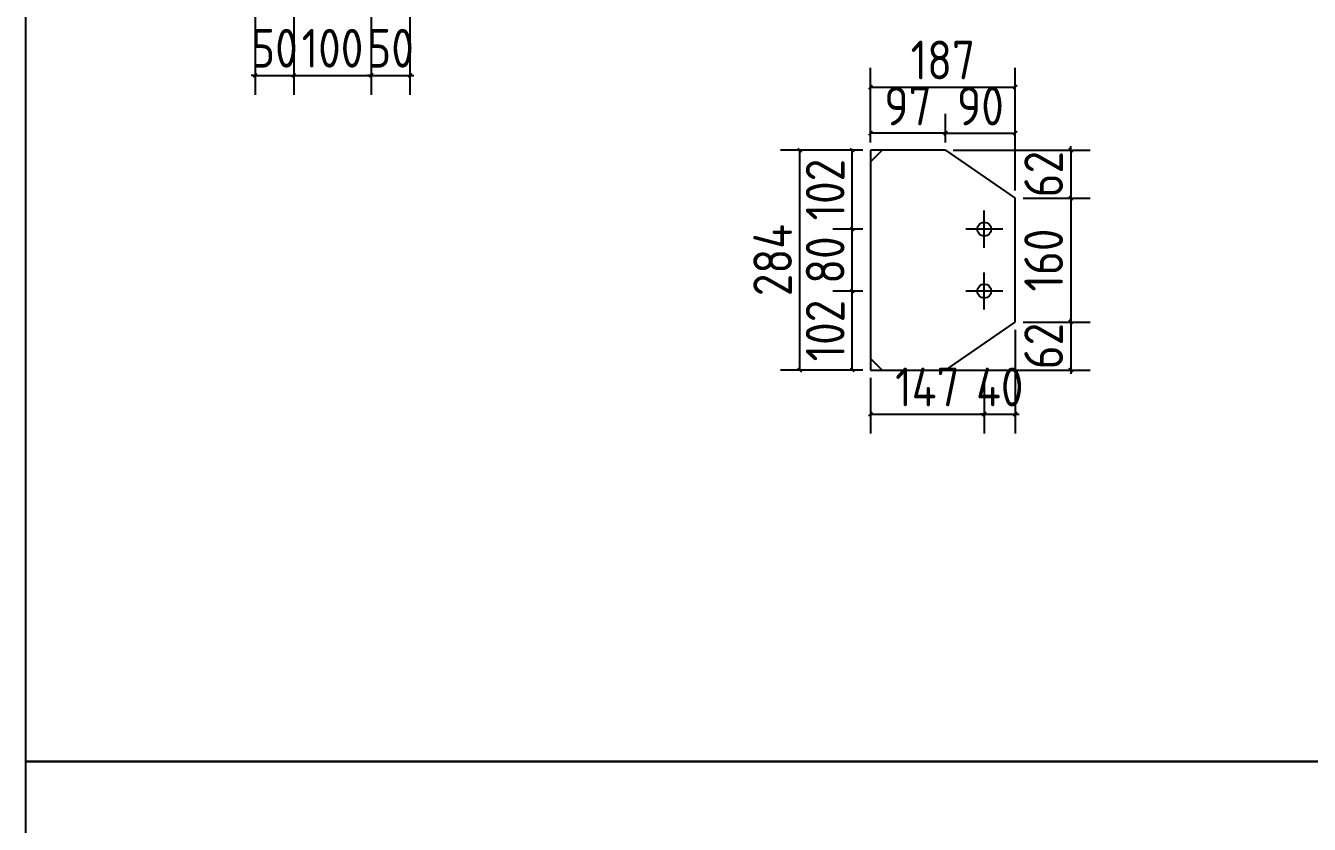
# Model space of a CAD drawing. Extents: x 533809 to 747315, y -17138 to 180511.
# Drawn here: x 664149 to 667465, y 138100 to 140162 of the extents above; entities that cross this region are included whole.
import ezdxf

# ---------------------------------------------------------------- set-up
doc = ezdxf.new("R2010")
doc.units = 0
doc.header["$LTSCALE"] = 1000
doc.header["$MEASUREMENT"] = 0
doc.styles.get("Standard").update_dxf_attribs({"font": 'gbenor.shx', "bigfont": 'gbcbig.shx'})
doc.dimstyles.get("Standard").update_dxf_attribs({"dimscale": 100, "dimtxt": 3.5, "dimasz": 1, "dimexe": 2.5, "dimexo": 3, "dimgap": 1.5, "dimtad": 1, "dimdec": 0, "dimzin": 0, "dimdsep": 46, "dimtxsty": 'Standard', "dimblk": 'ARCHTICK', "dimcen": 0.09, "dimadec": 0, "dimazin": 0, "dimtfac": 1, "dimtdec": 0, "dimtix": 1, "dimtmove": 2, "dimatfit": 3, "dimfxl": 1, "dimtolj": 1, "dimtzin": 0, "dimarcsym": 0})

# ---------------------------------------------------------------- blocks, each defined once
blk = doc.blocks.new('_ArchTick')
at = {"color": 0, "linetype": 'ByBlock', "const_width": 0.4}
blk.add_lwpolyline([(-0.5, -0.5), (0.5, 0.5)], dxfattribs=at)
blk = doc.blocks.new('*D976')
at = {"color": 3, "lineweight": -2}
for p, q in [((664741.7, 140196.1), (664741.7, 139984)), ((664841.7, 140196.1), (664841.7, 139984)), ((664741.7, 140034), (664731.7, 140034)), ((664741.7, 140034), (664841.7, 140034)), ((664841.7, 140034), (664851.7, 140034))]:
    blk.add_line(p, q, dxfattribs=at)
at = {"layer": 'Defpoints', "color": 0}
for p in [(664741.7, 140216.1), (664841.7, 140216.1), (664841.7, 140034)]:
    blk.add_point(p, dxfattribs=at)
at = {"color": 3, "lineweight": -2, "xscale": 10, "yscale": 10, "zscale": 10}
blk.add_blockref('_ArchTick', (664741.7, 140034), dxfattribs=at)
at = {"color": 3, "lineweight": -2, "xscale": 10, "yscale": 10, "zscale": 10, "rotation": 180}
blk.add_blockref('_ArchTick', (664841.7, 140034), dxfattribs=at)
at = {"color": 0, "insert": (664791.7, 140104), "char_height": 100, "attachment_point": 5}
blk.add_mtext('\\A1;50', dxfattribs=at)
blk = doc.blocks.new('*D977')
at = {"color": 3, "lineweight": -2}
for p, q in [((664841.7, 140196.1), (664841.7, 139984)), ((665041.7, 140196.1), (665041.7, 139984)), ((664841.7, 140034), (665041.7, 140034))]:
    blk.add_line(p, q, dxfattribs=at)
at = {"layer": 'Defpoints', "color": 0}
for p in [(664841.7, 140216.1), (665041.7, 140216.1), (665041.7, 140034)]:
    blk.add_point(p, dxfattribs=at)
at = {"color": 3, "lineweight": -2, "xscale": 10, "yscale": 10, "zscale": 10, "rotation": 180}
blk.add_blockref('_ArchTick', (664841.7, 140034), dxfattribs=at)
at = {"color": 3, "lineweight": -2, "xscale": 10, "yscale": 10, "zscale": 10}
blk.add_blockref('_ArchTick', (665041.7, 140034), dxfattribs=at)
at = {"color": 0, "insert": (664941.7, 140104), "char_height": 100, "attachment_point": 5}
blk.add_mtext('\\A1;100', dxfattribs=at)
blk = doc.blocks.new('*D1014')
at = {"color": 3, "lineweight": -2}
for p, q in [((665041.7, 140196.1), (665041.7, 139984)), ((665141.7, 140196.1), (665141.7, 139984)), ((665041.7, 140034), (665031.7, 140034)), ((665041.7, 140034), (665141.7, 140034)), ((665141.7, 140034), (665151.7, 140034))]:
    blk.add_line(p, q, dxfattribs=at)
at = {"layer": 'Defpoints', "color": 0}
for p in [(665041.7, 140216.1), (665141.7, 140216.1), (665141.7, 140034)]:
    blk.add_point(p, dxfattribs=at)
at = {"color": 3, "lineweight": -2, "xscale": 10, "yscale": 10, "zscale": 10}
blk.add_blockref('_ArchTick', (665041.7, 140034), dxfattribs=at)
at = {"color": 3, "lineweight": -2, "xscale": 10, "yscale": 10, "zscale": 10, "rotation": 180}
blk.add_blockref('_ArchTick', (665141.7, 140034), dxfattribs=at)
at = {"color": 0, "insert": (665091.7, 140104), "char_height": 100, "attachment_point": 5}
blk.add_mtext('\\A1;50', dxfattribs=at)
blk = doc.blocks.new('*D1126')
at = {"color": 3, "lineweight": -2}
for p, q in [((666311.4, 139476.9), (666234.4, 139476.9)), ((666284.4, 139272.9), (666284.4, 139476.9)), ((666311.4, 139272.9), (666234.4, 139272.9))]:
    blk.add_line(p, q, dxfattribs=at)
at = {"layer": 'Defpoints', "color": 0}
for p in [(666284.4, 139476.9), (666331.4, 139476.9), (666331.4, 139272.9)]:
    blk.add_point(p, dxfattribs=at)
at = {"color": 3, "lineweight": -2, "xscale": 10, "yscale": 10, "zscale": 10}
for p, rotation in [((666284.4, 139476.9), 90), ((666284.4, 139272.9), 270)]:
    blk.add_blockref('_ArchTick', p, dxfattribs=dict(at, rotation=rotation))
at = {"color": 0, "insert": (666214.4, 139374.9), "char_height": 100, "attachment_point": 5, "rotation": 90}
blk.add_mtext('\\A1;102', dxfattribs=at)
blk = doc.blocks.new('*D1122')
at = {"color": 3, "lineweight": -2}
for p, q in [((666311.4, 139636.9), (666234.4, 139636.9)), ((666284.4, 139476.9), (666284.4, 139636.9)), ((666311.4, 139476.9), (666234.4, 139476.9))]:
    blk.add_line(p, q, dxfattribs=at)
at = {"layer": 'Defpoints', "color": 0}
for p in [(666284.4, 139636.9), (666331.4, 139636.9), (666331.4, 139476.9)]:
    blk.add_point(p, dxfattribs=at)
at = {"color": 3, "lineweight": -2, "xscale": 10, "yscale": 10, "zscale": 10}
for p, rotation in [((666284.4, 139636.9), 90), ((666284.4, 139476.9), 270)]:
    blk.add_blockref('_ArchTick', p, dxfattribs=dict(at, rotation=rotation))
at = {"color": 0, "insert": (666214.4, 139556.9), "char_height": 100, "attachment_point": 5, "rotation": 90}
blk.add_mtext('\\A1;80', dxfattribs=at)
blk = doc.blocks.new('*D1127')
at = {"color": 3, "lineweight": -2}
for p, q in [((666311.4, 139840.9), (666234.4, 139840.9)), ((666284.4, 139636.9), (666284.4, 139840.9)), ((666311.4, 139636.9), (666234.4, 139636.9))]:
    blk.add_line(p, q, dxfattribs=at)
at = {"layer": 'Defpoints', "color": 0}
for p in [(666284.4, 139840.9), (666331.4, 139840.9), (666331.4, 139636.9)]:
    blk.add_point(p, dxfattribs=at)
at = {"color": 3, "lineweight": -2, "xscale": 10, "yscale": 10, "zscale": 10}
for p, rotation in [((666284.4, 139840.9), 90), ((666284.4, 139636.9), 270)]:
    blk.add_blockref('_ArchTick', p, dxfattribs=dict(at, rotation=rotation))
at = {"color": 0, "insert": (666214.4, 139738.9), "char_height": 100, "attachment_point": 5, "rotation": 90}
blk.add_mtext('\\A1;102', dxfattribs=at)
blk = doc.blocks.new('*D1123')
at = {"color": 3, "lineweight": -2}
for p, q in [((666331.4, 139252.9), (666331.4, 139109.2)), ((666625.4, 139252.9), (666625.4, 139109.2)), ((666331.4, 139159.2), (666625.4, 139159.2))]:
    blk.add_line(p, q, dxfattribs=at)
at = {"layer": 'Defpoints', "color": 0}
for p in [(666331.4, 139272.9), (666625.4, 139272.9), (666625.4, 139159.2)]:
    blk.add_point(p, dxfattribs=at)
at = {"color": 3, "lineweight": -2, "xscale": 10, "yscale": 10, "zscale": 10, "rotation": 180}
blk.add_blockref('_ArchTick', (666331.4, 139159.2), dxfattribs=at)
at = {"color": 3, "lineweight": -2, "xscale": 10, "yscale": 10, "zscale": 10}
blk.add_blockref('_ArchTick', (666625.4, 139159.2), dxfattribs=at)
at = {"color": 0, "insert": (666478.4, 139229.2), "char_height": 100, "attachment_point": 5}
blk.add_mtext('\\A1;147', dxfattribs=at)
blk = doc.blocks.new('*D1124')
at = {"color": 3, "lineweight": -2}
for p, q in [((666705.4, 139376.9), (666705.4, 139109.2)), ((666625.4, 139252.9), (666625.4, 139109.2)), ((666625.4, 139159.2), (666615.4, 139159.2)), ((666625.4, 139159.2), (666705.4, 139159.2)), ((666705.4, 139159.2), (666715.4, 139159.2))]:
    blk.add_line(p, q, dxfattribs=at)
at = {"layer": 'Defpoints', "color": 0}
for p in [(666705.4, 139396.9), (666625.4, 139272.9), (666705.4, 139159.2)]:
    blk.add_point(p, dxfattribs=at)
at = {"color": 3, "lineweight": -2, "xscale": 10, "yscale": 10, "zscale": 10}
blk.add_blockref('_ArchTick', (666625.4, 139159.2), dxfattribs=at)
at = {"color": 3, "lineweight": -2, "xscale": 10, "yscale": 10, "zscale": 10, "rotation": 180}
blk.add_blockref('_ArchTick', (666705.4, 139159.2), dxfattribs=at)
at = {"color": 0, "insert": (666665.4, 139229.2), "char_height": 100, "attachment_point": 5}
blk.add_mtext('\\A1;40', dxfattribs=at)
blk = doc.blocks.new('*D1128')
at = {"color": 3, "lineweight": -2}
for p, q in [((666331.4, 139860.9), (666331.4, 139934.8)), ((666525.4, 139860.9), (666525.4, 139934.8)), ((666525.4, 139884.8), (666331.4, 139884.8))]:
    blk.add_line(p, q, dxfattribs=at)
at = {"layer": 'Defpoints', "color": 0}
for p in [(666331.4, 139884.8), (666331.4, 139840.9), (666525.4, 139840.9)]:
    blk.add_point(p, dxfattribs=at)
at = {"color": 3, "lineweight": -2, "xscale": 10, "yscale": 10, "zscale": 10, "rotation": 180}
blk.add_blockref('_ArchTick', (666331.4, 139884.8), dxfattribs=at)
at = {"color": 3, "lineweight": -2, "xscale": 10, "yscale": 10, "zscale": 10}
blk.add_blockref('_ArchTick', (666525.4, 139884.8), dxfattribs=at)
at = {"color": 0, "insert": (666428.4, 139954.8), "char_height": 100, "attachment_point": 5}
blk.add_mtext('\\A1;97', dxfattribs=at)
blk = doc.blocks.new('*D1129')
at = {"color": 3, "lineweight": -2}
for p, q in [((666311.4, 139840.9), (666098.7, 139840.9)), ((666148.7, 139272.9), (666148.7, 139840.9)), ((666311.4, 139272.9), (666098.7, 139272.9))]:
    blk.add_line(p, q, dxfattribs=at)
at = {"layer": 'Defpoints', "color": 0}
for p in [(666148.7, 139840.9), (666331.4, 139840.9), (666331.4, 139272.9)]:
    blk.add_point(p, dxfattribs=at)
at = {"color": 3, "lineweight": -2, "xscale": 10, "yscale": 10, "zscale": 10}
for p, rotation in [((666148.7, 139840.9), 90), ((666148.7, 139272.9), 270)]:
    blk.add_blockref('_ArchTick', p, dxfattribs=dict(at, rotation=rotation))
at = {"color": 0, "insert": (666078.7, 139556.9), "char_height": 100, "attachment_point": 5, "rotation": 90}
blk.add_mtext('\\A1;284', dxfattribs=at)
blk = doc.blocks.new('*D1130')
at = {"color": 3, "lineweight": -2}
for p, q in [((666525.4, 139860.9), (666525.4, 139934.8)), ((666705.4, 139736.9), (666705.4, 139934.8)), ((666525.4, 139884.8), (666705.4, 139884.8))]:
    blk.add_line(p, q, dxfattribs=at)
at = {"layer": 'Defpoints', "color": 0}
for p in [(666705.4, 139884.8), (666525.4, 139840.9), (666705.4, 139716.9)]:
    blk.add_point(p, dxfattribs=at)
at = {"color": 3, "lineweight": -2, "xscale": 10, "yscale": 10, "zscale": 10, "rotation": 180}
blk.add_blockref('_ArchTick', (666525.4, 139884.8), dxfattribs=at)
at = {"color": 3, "lineweight": -2, "xscale": 10, "yscale": 10, "zscale": 10}
blk.add_blockref('_ArchTick', (666705.4, 139884.8), dxfattribs=at)
at = {"color": 0, "insert": (666615.4, 139954.8), "char_height": 100, "attachment_point": 5}
blk.add_mtext('\\A1;90', dxfattribs=at)
blk = doc.blocks.new('*D1131')
at = {"color": 3, "lineweight": -2}
for p, q in [((666545.4, 139840.9), (666898.7, 139840.9)), ((666848.7, 139840.9), (666848.7, 139850.9)), ((666848.7, 139840.9), (666848.7, 139716.9)), ((666725.4, 139716.9), (666898.7, 139716.9)), ((666848.7, 139716.9), (666848.7, 139706.9))]:
    blk.add_line(p, q, dxfattribs=at)
at = {"layer": 'Defpoints', "color": 0}
for p in [(666525.4, 139840.9), (666705.4, 139716.9), (666848.7, 139716.9)]:
    blk.add_point(p, dxfattribs=at)
at = {"color": 3, "lineweight": -2, "xscale": 10, "yscale": 10, "zscale": 10}
for p, rotation in [((666848.7, 139840.9), 270), ((666848.7, 139716.9), 90)]:
    blk.add_blockref('_ArchTick', p, dxfattribs=dict(at, rotation=rotation))
at = {"color": 0, "insert": (666778.7, 139778.9), "char_height": 100, "attachment_point": 5, "rotation": 90}
blk.add_mtext('\\A1;62', dxfattribs=at)
blk = doc.blocks.new('*D1132')
at = {"color": 3, "lineweight": -2}
for p, q in [((666725.4, 139716.9), (666898.7, 139716.9)), ((666848.7, 139716.9), (666848.7, 139396.9)), ((666725.4, 139396.9), (666898.7, 139396.9))]:
    blk.add_line(p, q, dxfattribs=at)
at = {"layer": 'Defpoints', "color": 0}
for p in [(666705.4, 139716.9), (666705.4, 139396.9), (666848.7, 139396.9)]:
    blk.add_point(p, dxfattribs=at)
at = {"color": 3, "lineweight": -2, "xscale": 10, "yscale": 10, "zscale": 10}
for p, rotation in [((666848.7, 139716.9), 90), ((666848.7, 139396.9), 270)]:
    blk.add_blockref('_ArchTick', p, dxfattribs=dict(at, rotation=rotation))
at = {"color": 0, "insert": (666778.7, 139556.9), "char_height": 100, "attachment_point": 5, "rotation": 90}
blk.add_mtext('\\A1;160', dxfattribs=at)
blk = doc.blocks.new('*D1133')
at = {"color": 3, "lineweight": -2}
for p, q in [((666848.7, 139396.9), (666848.7, 139406.9)), ((666725.4, 139396.9), (666898.7, 139396.9)), ((666848.7, 139396.9), (666848.7, 139272.9)), ((666545.4, 139272.9), (666898.7, 139272.9)), ((666848.7, 139272.9), (666848.7, 139262.9))]:
    blk.add_line(p, q, dxfattribs=at)
at = {"layer": 'Defpoints', "color": 0}
for p in [(666705.4, 139396.9), (666525.4, 139272.9), (666848.7, 139272.9)]:
    blk.add_point(p, dxfattribs=at)
at = {"color": 3, "lineweight": -2, "xscale": 10, "yscale": 10, "zscale": 10}
for p, rotation in [((666848.7, 139396.9), 270), ((666848.7, 139272.9), 90)]:
    blk.add_blockref('_ArchTick', p, dxfattribs=dict(at, rotation=rotation))
at = {"color": 0, "insert": (666778.7, 139334.9), "char_height": 100, "attachment_point": 5, "rotation": 90}
blk.add_mtext('\\A1;62', dxfattribs=at)
blk = doc.blocks.new('*D1125')
at = {"color": 3, "lineweight": -2}
for p, q in [((666331.4, 139860.9), (666331.4, 140053.6)), ((666705.4, 139736.9), (666705.4, 140053.6)), ((666331.4, 140003.6), (666705.4, 140003.6))]:
    blk.add_line(p, q, dxfattribs=at)
at = {"layer": 'Defpoints', "color": 0}
for p in [(666705.4, 140003.6), (666331.4, 139840.9), (666705.4, 139716.9)]:
    blk.add_point(p, dxfattribs=at)
at = {"color": 3, "lineweight": -2, "xscale": 10, "yscale": 10, "zscale": 10, "rotation": 180}
blk.add_blockref('_ArchTick', (666331.4, 140003.6), dxfattribs=at)
at = {"color": 3, "lineweight": -2, "xscale": 10, "yscale": 10, "zscale": 10}
blk.add_blockref('_ArchTick', (666705.4, 140003.6), dxfattribs=at)
at = {"color": 0, "insert": (666518.4, 140073.6), "char_height": 100, "attachment_point": 5}
blk.add_mtext('\\A1;187', dxfattribs=at)
blk = doc.blocks.new('*D1285')
at = {"color": 3, "lineweight": -2}
for p, q in [((666311.4, 139476.9), (666234.4, 139476.9)), ((666284.4, 139272.9), (666284.4, 139476.9)), ((666311.4, 139272.9), (666234.4, 139272.9))]:
    blk.add_line(p, q, dxfattribs=at)
at = {"layer": 'Defpoints', "color": 0}
for p in [(666284.4, 139476.9), (666331.4, 139476.9), (666331.4, 139272.9)]:
    blk.add_point(p, dxfattribs=at)
at = {"color": 3, "lineweight": -2, "xscale": 10, "yscale": 10, "zscale": 10}
for p, rotation in [((666284.4, 139476.9), 90), ((666284.4, 139272.9), 270)]:
    blk.add_blockref('_ArchTick', p, dxfattribs=dict(at, rotation=rotation))
at = {"color": 0, "insert": (666214.4, 139374.9), "char_height": 100, "attachment_point": 5, "rotation": 90}
blk.add_mtext('\\A1;102', dxfattribs=at)
blk = doc.blocks.new('*D1281')
at = {"color": 3, "lineweight": -2}
for p, q in [((666311.4, 139636.9), (666234.4, 139636.9)), ((666284.4, 139476.9), (666284.4, 139636.9)), ((666311.4, 139476.9), (666234.4, 139476.9))]:
    blk.add_line(p, q, dxfattribs=at)
at = {"layer": 'Defpoints', "color": 0}
for p in [(666284.4, 139636.9), (666331.4, 139636.9), (666331.4, 139476.9)]:
    blk.add_point(p, dxfattribs=at)
at = {"color": 3, "lineweight": -2, "xscale": 10, "yscale": 10, "zscale": 10}
for p, rotation in [((666284.4, 139636.9), 90), ((666284.4, 139476.9), 270)]:
    blk.add_blockref('_ArchTick', p, dxfattribs=dict(at, rotation=rotation))
at = {"color": 0, "insert": (666214.4, 139556.9), "char_height": 100, "attachment_point": 5, "rotation": 90}
blk.add_mtext('\\A1;80', dxfattribs=at)
blk = doc.blocks.new('*D1286')
at = {"color": 3, "lineweight": -2}
for p, q in [((666311.4, 139840.9), (666234.4, 139840.9)), ((666284.4, 139636.9), (666284.4, 139840.9)), ((666311.4, 139636.9), (666234.4, 139636.9))]:
    blk.add_line(p, q, dxfattribs=at)
at = {"layer": 'Defpoints', "color": 0}
for p in [(666284.4, 139840.9), (666331.4, 139840.9), (666331.4, 139636.9)]:
    blk.add_point(p, dxfattribs=at)
at = {"color": 3, "lineweight": -2, "xscale": 10, "yscale": 10, "zscale": 10}
for p, rotation in [((666284.4, 139840.9), 90), ((666284.4, 139636.9), 270)]:
    blk.add_blockref('_ArchTick', p, dxfattribs=dict(at, rotation=rotation))
at = {"color": 0, "insert": (666214.4, 139738.9), "char_height": 100, "attachment_point": 5, "rotation": 90}
blk.add_mtext('\\A1;102', dxfattribs=at)
blk = doc.blocks.new('*D1282')
at = {"color": 3, "lineweight": -2}
for p, q in [((666331.4, 139252.9), (666331.4, 139109.2)), ((666625.4, 139252.9), (666625.4, 139109.2)), ((666331.4, 139159.2), (666625.4, 139159.2))]:
    blk.add_line(p, q, dxfattribs=at)
at = {"layer": 'Defpoints', "color": 0}
for p in [(666331.4, 139272.9), (666625.4, 139272.9), (666625.4, 139159.2)]:
    blk.add_point(p, dxfattribs=at)
at = {"color": 3, "lineweight": -2, "xscale": 10, "yscale": 10, "zscale": 10, "rotation": 180}
blk.add_blockref('_ArchTick', (666331.4, 139159.2), dxfattribs=at)
at = {"color": 3, "lineweight": -2, "xscale": 10, "yscale": 10, "zscale": 10}
blk.add_blockref('_ArchTick', (666625.4, 139159.2), dxfattribs=at)
at = {"color": 0, "insert": (666478.4, 139229.2), "char_height": 100, "attachment_point": 5}
blk.add_mtext('\\A1;147', dxfattribs=at)
blk = doc.blocks.new('*D1283')
at = {"color": 3, "lineweight": -2}
for p, q in [((666705.4, 139376.9), (666705.4, 139109.2)), ((666625.4, 139252.9), (666625.4, 139109.2)), ((666625.4, 139159.2), (666615.4, 139159.2)), ((666625.4, 139159.2), (666705.4, 139159.2)), ((666705.4, 139159.2), (666715.4, 139159.2))]:
    blk.add_line(p, q, dxfattribs=at)
at = {"layer": 'Defpoints', "color": 0}
for p in [(666705.4, 139396.9), (666625.4, 139272.9), (666705.4, 139159.2)]:
    blk.add_point(p, dxfattribs=at)
at = {"color": 3, "lineweight": -2, "xscale": 10, "yscale": 10, "zscale": 10}
blk.add_blockref('_ArchTick', (666625.4, 139159.2), dxfattribs=at)
at = {"color": 3, "lineweight": -2, "xscale": 10, "yscale": 10, "zscale": 10, "rotation": 180}
blk.add_blockref('_ArchTick', (666705.4, 139159.2), dxfattribs=at)
at = {"color": 0, "insert": (666665.4, 139229.2), "char_height": 100, "attachment_point": 5}
blk.add_mtext('\\A1;40', dxfattribs=at)
blk = doc.blocks.new('*D1287')
at = {"color": 3, "lineweight": -2}
for p, q in [((666331.4, 139860.9), (666331.4, 139934.8)), ((666525.4, 139860.9), (666525.4, 139934.8)), ((666525.4, 139884.8), (666331.4, 139884.8))]:
    blk.add_line(p, q, dxfattribs=at)
at = {"layer": 'Defpoints', "color": 0}
for p in [(666331.4, 139884.8), (666331.4, 139840.9), (666525.4, 139840.9)]:
    blk.add_point(p, dxfattribs=at)
at = {"color": 3, "lineweight": -2, "xscale": 10, "yscale": 10, "zscale": 10, "rotation": 180}
blk.add_blockref('_ArchTick', (666331.4, 139884.8), dxfattribs=at)
at = {"color": 3, "lineweight": -2, "xscale": 10, "yscale": 10, "zscale": 10}
blk.add_blockref('_ArchTick', (666525.4, 139884.8), dxfattribs=at)
at = {"color": 0, "insert": (666428.4, 139954.8), "char_height": 100, "attachment_point": 5}
blk.add_mtext('\\A1;97', dxfattribs=at)
blk = doc.blocks.new('*D1288')
at = {"color": 3, "lineweight": -2}
for p, q in [((666311.4, 139840.9), (666098.7, 139840.9)), ((666148.7, 139272.9), (666148.7, 139840.9)), ((666311.4, 139272.9), (666098.7, 139272.9))]:
    blk.add_line(p, q, dxfattribs=at)
at = {"layer": 'Defpoints', "color": 0}
for p in [(666148.7, 139840.9), (666331.4, 139840.9), (666331.4, 139272.9)]:
    blk.add_point(p, dxfattribs=at)
at = {"color": 3, "lineweight": -2, "xscale": 10, "yscale": 10, "zscale": 10}
for p, rotation in [((666148.7, 139840.9), 90), ((666148.7, 139272.9), 270)]:
    blk.add_blockref('_ArchTick', p, dxfattribs=dict(at, rotation=rotation))
at = {"color": 0, "insert": (666078.7, 139556.9), "char_height": 100, "attachment_point": 5, "rotation": 90}
blk.add_mtext('\\A1;284', dxfattribs=at)
blk = doc.blocks.new('*D1289')
at = {"color": 3, "lineweight": -2}
for p, q in [((666525.4, 139860.9), (666525.4, 139934.8)), ((666705.4, 139736.9), (666705.4, 139934.8)), ((666525.4, 139884.8), (666705.4, 139884.8))]:
    blk.add_line(p, q, dxfattribs=at)
at = {"layer": 'Defpoints', "color": 0}
for p in [(666705.4, 139884.8), (666525.4, 139840.9), (666705.4, 139716.9)]:
    blk.add_point(p, dxfattribs=at)
at = {"color": 3, "lineweight": -2, "xscale": 10, "yscale": 10, "zscale": 10, "rotation": 180}
blk.add_blockref('_ArchTick', (666525.4, 139884.8), dxfattribs=at)
at = {"color": 3, "lineweight": -2, "xscale": 10, "yscale": 10, "zscale": 10}
blk.add_blockref('_ArchTick', (666705.4, 139884.8), dxfattribs=at)
at = {"color": 0, "insert": (666615.4, 139954.8), "char_height": 100, "attachment_point": 5}
blk.add_mtext('\\A1;90', dxfattribs=at)
blk = doc.blocks.new('*D1290')
at = {"color": 3, "lineweight": -2}
for p, q in [((666545.4, 139840.9), (666898.7, 139840.9)), ((666848.7, 139840.9), (666848.7, 139850.9)), ((666848.7, 139840.9), (666848.7, 139716.9)), ((666725.4, 139716.9), (666898.7, 139716.9)), ((666848.7, 139716.9), (666848.7, 139706.9))]:
    blk.add_line(p, q, dxfattribs=at)
at = {"layer": 'Defpoints', "color": 0}
for p in [(666525.4, 139840.9), (666705.4, 139716.9), (666848.7, 139716.9)]:
    blk.add_point(p, dxfattribs=at)
at = {"color": 3, "lineweight": -2, "xscale": 10, "yscale": 10, "zscale": 10}
for p, rotation in [((666848.7, 139840.9), 270), ((666848.7, 139716.9), 90)]:
    blk.add_blockref('_ArchTick', p, dxfattribs=dict(at, rotation=rotation))
at = {"color": 0, "insert": (666778.7, 139778.9), "char_height": 100, "attachment_point": 5, "rotation": 90}
blk.add_mtext('\\A1;62', dxfattribs=at)
blk = doc.blocks.new('*D1291')
at = {"color": 3, "lineweight": -2}
for p, q in [((666725.4, 139716.9), (666898.7, 139716.9)), ((666848.7, 139716.9), (666848.7, 139396.9)), ((666725.4, 139396.9), (666898.7, 139396.9))]:
    blk.add_line(p, q, dxfattribs=at)
at = {"layer": 'Defpoints', "color": 0}
for p in [(666705.4, 139716.9), (666705.4, 139396.9), (666848.7, 139396.9)]:
    blk.add_point(p, dxfattribs=at)
at = {"color": 3, "lineweight": -2, "xscale": 10, "yscale": 10, "zscale": 10}
for p, rotation in [((666848.7, 139716.9), 90), ((666848.7, 139396.9), 270)]:
    blk.add_blockref('_ArchTick', p, dxfattribs=dict(at, rotation=rotation))
at = {"color": 0, "insert": (666778.7, 139556.9), "char_height": 100, "attachment_point": 5, "rotation": 90}
blk.add_mtext('\\A1;160', dxfattribs=at)
blk = doc.blocks.new('*D1292')
at = {"color": 3, "lineweight": -2}
for p, q in [((666848.7, 139396.9), (666848.7, 139406.9)), ((666725.4, 139396.9), (666898.7, 139396.9)), ((666848.7, 139396.9), (666848.7, 139272.9)), ((666545.4, 139272.9), (666898.7, 139272.9)), ((666848.7, 139272.9), (666848.7, 139262.9))]:
    blk.add_line(p, q, dxfattribs=at)
at = {"layer": 'Defpoints', "color": 0}
for p in [(666705.4, 139396.9), (666525.4, 139272.9), (666848.7, 139272.9)]:
    blk.add_point(p, dxfattribs=at)
at = {"color": 3, "lineweight": -2, "xscale": 10, "yscale": 10, "zscale": 10}
for p, rotation in [((666848.7, 139396.9), 270), ((666848.7, 139272.9), 90)]:
    blk.add_blockref('_ArchTick', p, dxfattribs=dict(at, rotation=rotation))
at = {"color": 0, "insert": (666778.7, 139334.9), "char_height": 100, "attachment_point": 5, "rotation": 90}
blk.add_mtext('\\A1;62', dxfattribs=at)
blk = doc.blocks.new('*D1284')
at = {"color": 3, "lineweight": -2}
for p, q in [((666331.4, 139860.9), (666331.4, 140053.6)), ((666705.4, 139736.9), (666705.4, 140053.6)), ((666331.4, 140003.6), (666705.4, 140003.6))]:
    blk.add_line(p, q, dxfattribs=at)
at = {"layer": 'Defpoints', "color": 0}
for p in [(666705.4, 140003.6), (666331.4, 139840.9), (666705.4, 139716.9)]:
    blk.add_point(p, dxfattribs=at)
at = {"color": 3, "lineweight": -2, "xscale": 10, "yscale": 10, "zscale": 10, "rotation": 180}
blk.add_blockref('_ArchTick', (666331.4, 140003.6), dxfattribs=at)
at = {"color": 3, "lineweight": -2, "xscale": 10, "yscale": 10, "zscale": 10}
blk.add_blockref('_ArchTick', (666705.4, 140003.6), dxfattribs=at)
at = {"color": 0, "insert": (666518.4, 140073.6), "char_height": 100, "attachment_point": 5}
blk.add_mtext('\\A1;187', dxfattribs=at)

msp = doc.modelspace()

# ---------------------------------------------------------------- linework, layer by layer
for p, q in [((666331.4, 139840.9), (666331.4, 139272.9)), ((666525.4, 139840.9), (666331.4, 139840.9)), ((666331.4, 139810.9), (666361.4, 139840.9)), ((666331.4, 139840.9), (666331.4, 139272.9)), ((666525.4, 139840.9), (666331.4, 139840.9)), ((666331.4, 139810.9), (666361.4, 139840.9)), ((666525.4, 139840.9), (666705.4, 139716.9)), ((666525.4, 139840.9), (666705.4, 139716.9)), ((666705.4, 139396.9), (666705.4, 139716.9)), ((666705.4, 139396.9), (666705.4, 139716.9)), ((666625.4, 139588.9), (666625.4, 139684.9)), ((666625.4, 139588.9), (666625.4, 139684.9)), ((666673.4, 139636.9), (666577.4, 139636.9)), ((666673.4, 139636.9), (666577.4, 139636.9)), ((666625.4, 139428.9), (666625.4, 139524.9)), ((666625.4, 139428.9), (666625.4, 139524.9)), ((666673.4, 139476.9), (666577.4, 139476.9)), ((666673.4, 139476.9), (666577.4, 139476.9)), ((666525.4, 139272.9), (666705.4, 139396.9)), ((666525.4, 139272.9), (666705.4, 139396.9)), ((666331.4, 139302.9), (666361.4, 139272.9)), ((666331.4, 139302.9), (666361.4, 139272.9)), ((666331.4, 139272.9), (666525.4, 139272.9)), ((666331.4, 139272.9), (666525.4, 139272.9))]:
    msp.add_line(p, q)
for points in [[(664149.1, 146662.3), (676029.1, 146662.3), (676029.1, 138262.3), (664149.1, 138262.3)], [(664149.1, 138262.3), (676029.1, 138262.3), (676029.1, 129862.3), (664149.1, 129862.3)]]:
    msp.add_lwpolyline(points, close=True)
for centre in [(666625.4, 139636.9), (666625.4, 139636.9), (666625.4, 139476.9), (666625.4, 139476.9)]:
    msp.add_circle(centre, 18)

# ---------------------------------------------------------------- dimensions: what is measured, and where the dimension line sits
for base, p1, p2, picture, middle in [((664841.7, 140034), (664741.7, 140216.1), (664841.7, 140216.1), '*D976', (664791.7, 140104)), ((665041.7, 140034), (664841.7, 140216.1), (665041.7, 140216.1), '*D977', (664941.7, 140104)), ((665141.7, 140034), (665041.7, 140216.1), (665141.7, 140216.1), '*D1014', (665091.7, 140104)), ((666705.4, 140003.6), (666331.4, 139840.9), (666705.4, 139716.9), '*D1125', (666518.4, 140073.6)), ((666705.4, 140003.6), (666331.4, 139840.9), (666705.4, 139716.9), '*D1284', (666518.4, 140073.6)), ((666705.4, 139884.8), (666525.4, 139840.9), (666705.4, 139716.9), '*D1130', (666615.4, 139954.8)), ((666705.4, 139884.8), (666525.4, 139840.9), (666705.4, 139716.9), '*D1289', (666615.4, 139954.8)), ((666705.4, 139159.2), (666625.4, 139272.9), (666705.4, 139396.9), '*D1124', (666665.4, 139229.2)), ((666705.4, 139159.2), (666625.4, 139272.9), (666705.4, 139396.9), '*D1283', (666665.4, 139229.2)), ((666625.4, 139159.2), (666331.4, 139272.9), (666625.4, 139272.9), '*D1123', (666478.4, 139229.2)), ((666625.4, 139159.2), (666331.4, 139272.9), (666625.4, 139272.9), '*D1282', (666478.4, 139229.2))]:
    dim = msp.add_linear_dim(base=base, p1=p1, p2=p2, dimstyle='Standard', override={"dimtxt": 1, "dimasz": 0.1, "dimexe": 0.5, "dimexo": 0.2, "dimgap": 0.2, "dimlfac": 0.5, "dimclrd": 3, "dimclre": 3})
    dim.commit()
    dim.dimension.update_dxf_attribs({"geometry": picture, "text_midpoint": middle})
for p1, distance, picture, middle in [((666525.4, 139840.9), -43.9, '*D1128', (666428.4, 139954.8)), ((666525.4, 139840.9), -43.9, '*D1287', (666428.4, 139954.8)), ((666331.4, 139272.9), 182.7, '*D1129', (666078.7, 139556.9)), ((666331.4, 139272.9), 182.7, '*D1288', (666078.7, 139556.9))]:
    dim = msp.add_aligned_dim(p1=p1, p2=(666331.4, 139840.9), distance=distance, dimstyle='Standard', override={"dimtxt": 1, "dimasz": 0.1, "dimexe": 0.5, "dimexo": 0.2, "dimgap": 0.2, "dimlfac": 0.5, "dimclrd": 3, "dimclre": 3})
    dim.commit()
    dim.dimension.update_dxf_attribs({"geometry": picture, "text_midpoint": middle})
for base, p1, p2, picture, middle in [((666284.4, 139840.9), (666331.4, 139636.9), (666331.4, 139840.9), '*D1127', (666214.4, 139738.9)), ((666284.4, 139840.9), (666331.4, 139636.9), (666331.4, 139840.9), '*D1286', (666214.4, 139738.9)), ((666848.7, 139716.9), (666525.4, 139840.9), (666705.4, 139716.9), '*D1131', (666778.7, 139778.9)), ((666848.7, 139716.9), (666525.4, 139840.9), (666705.4, 139716.9), '*D1290', (666778.7, 139778.9)), ((666848.7, 139396.9), (666705.4, 139716.9), (666705.4, 139396.9), '*D1132', (666778.7, 139556.9)), ((666848.7, 139396.9), (666705.4, 139716.9), (666705.4, 139396.9), '*D1291', (666778.7, 139556.9)), ((666284.4, 139636.9), (666331.4, 139476.9), (666331.4, 139636.9), '*D1122', (666214.4, 139556.9)), ((666284.4, 139636.9), (666331.4, 139476.9), (666331.4, 139636.9), '*D1281', (666214.4, 139556.9)), ((666284.4, 139476.9), (666331.4, 139272.9), (666331.4, 139476.9), '*D1126', (666214.4, 139374.9)), ((666284.4, 139476.9), (666331.4, 139272.9), (666331.4, 139476.9), '*D1285', (666214.4, 139374.9)), ((666848.7, 139272.9), (666705.4, 139396.9), (666525.4, 139272.9), '*D1133', (666778.7, 139334.9)), ((666848.7, 139272.9), (666705.4, 139396.9), (666525.4, 139272.9), '*D1292', (666778.7, 139334.9))]:
    dim = msp.add_linear_dim(base=base, p1=p1, p2=p2, angle=90, dimstyle='Standard', override={"dimtxt": 1, "dimasz": 0.1, "dimexe": 0.5, "dimexo": 0.2, "dimgap": 0.2, "dimlfac": 0.5, "dimclrd": 3, "dimclre": 3})
    dim.commit()
    dim.dimension.update_dxf_attribs({"geometry": picture, "text_midpoint": middle})

doc.saveas('drawing.dxf')
